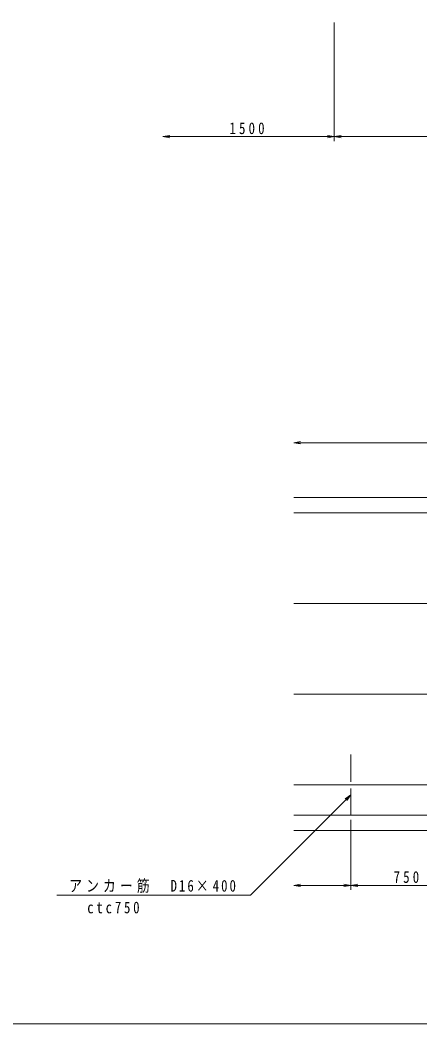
# Model space of a CAD drawing. Units: millimetres on the paper, scale 1:30. Extents: x 20 to 821, y 20 to 574.
# Drawn here: x 416.3 to 503.7, y 20 to 239.8 of the extents above; entities that cross this region are included whole.
import ezdxf

# ---------------------------------------------------------------- set-up
doc = ezdxf.new("R2010")
doc.units = ezdxf.units.MM
doc.linetypes.add('DASHED', pattern=[7.5, 6, -1.5])
for name, color, linetype, lineweight in [('D-STR-DIM', 7, 'Continuous', 13), ('D-STR-HTXT', 7, 'Continuous', 13), ('D-STR-STR2', 4, 'Continuous', 13), ('D-STR-STR3', 1, 'Continuous', 13), ('D-TTL', 2, 'Continuous', 13)]:
    doc.layers.add(name, color=color, linetype=linetype, lineweight=lineweight)
doc.styles.add('ＭＳ ゴシック-5.0-0.0', font='')
doc.styles.get('ＭＳ ゴシック-5.0-0.0').set_extended_font_data('ＭＳ ゴシック-5.0-0.0')

msp = doc.modelspace()

# ---------------------------------------------------------------- linework, layer by layer
at = {"layer": 'D-STR-DIM'}
for p, q in [((485.002, 239.27), (485.002, 213.27)), ((485.002, 239.27), (485.002, 213.27)), ((447.502, 214.27), (449.002, 214.52)), ((447.502, 214.27), (485.002, 214.27)), ((447.502, 214.27), (449.002, 214.02)), ((485.002, 214.27), (483.502, 214.52)), ((485.002, 214.27), (483.502, 214.02)), ((485.002, 214.27), (486.502, 214.52)), ((485.002, 214.27), (535.002, 214.27)), ((485.002, 214.27), (486.502, 214.02)), ((476.119, 147.244), (477.619, 147.494)), ((476.119, 147.244), (651.119, 147.244)), ((476.119, 147.244), (477.619, 146.994)), ((488.619, 64.675), (488.619, 49.341)), ((488.619, 64.675), (488.619, 49.341)), ((476.119, 50.341), (477.619, 50.591)), ((488.619, 50.341), (487.119, 50.591)), ((488.619, 50.341), (490.119, 50.591)), ((476.119, 50.341), (488.619, 50.341)), ((476.119, 50.341), (477.619, 50.091)), ((488.619, 50.341), (487.119, 50.091)), ((488.619, 50.341), (513.619, 50.341)), ((488.619, 50.341), (490.119, 50.091))]:
    msp.add_line(p, q, dxfattribs=at)
at = {"layer": 'D-STR-HTXT'}
for q in [(487.381, 69.246), (487.735, 68.892)]:
    msp.add_line((488.619, 70.13), q, dxfattribs=at)
msp.add_lwpolyline([(488.619, 70.13), (466.661, 48.172), (424.261, 48.172)], dxfattribs=at)
at = {"layer": 'D-STR-STR2'}
for p, q in [((513.619, 131.91), (476.119, 131.91)), ((513.619, 112.054), (476.119, 112.054)), ((513.619, 92.198), (476.119, 92.198)), ((498.219, 72.341), (479.019, 72.341))]:
    msp.add_line(p, q, dxfattribs=at)
at = {"layer": 'D-STR-STR2', "linetype": 'DASHED', "lineweight": 18}
msp.add_line((488.619, 79.008), (488.619, 65.675), dxfattribs=at)
at = {"layer": 'D-STR-STR3'}
for p, q in [((476.119, 135.244), (651.119, 135.244)), ((476.119, 72.341), (651.119, 72.341)), ((476.119, 65.675), (651.119, 65.675)), ((476.119, 62.341), (651.119, 62.341))]:
    msp.add_line(p, q, dxfattribs=at)
at = {"layer": 'D-TTL'}
msp.add_lwpolyline([(20, 20), (20, 574), (821, 574), (821, 20)], close=True, dxfattribs=at)

# ---------------------------------------------------------------- texts
at = {"layer": 'D-STR-DIM', "char_height": 2.566, "attachment_point": 8, "style": 'ＭＳ ゴシック-5.0-0.0'}
for s, insert in [('\\T1.5;\\W0.8;1500', (466.252, 214.77)), ('\\T1.5;\\W0.8;750', (501.119, 50.841))]:
    msp.add_mtext(s, dxfattribs=dict(at, insert=insert))
at = {"layer": 'D-STR-HTXT', "char_height": 2.566, "attachment_point": 8, "style": 'ＭＳ ゴシック-5.0-0.0'}
for s, insert in [('\\T1.32;\\W0.8;アンカー筋\u3000D16×400', (445.461, 48.672)), ('\\T1.44;\\W0.8;\u3000ctc750', (434.961, 44.172))]:
    msp.add_mtext(s, dxfattribs=dict(at, insert=insert))

doc.saveas('drawing.dxf')
